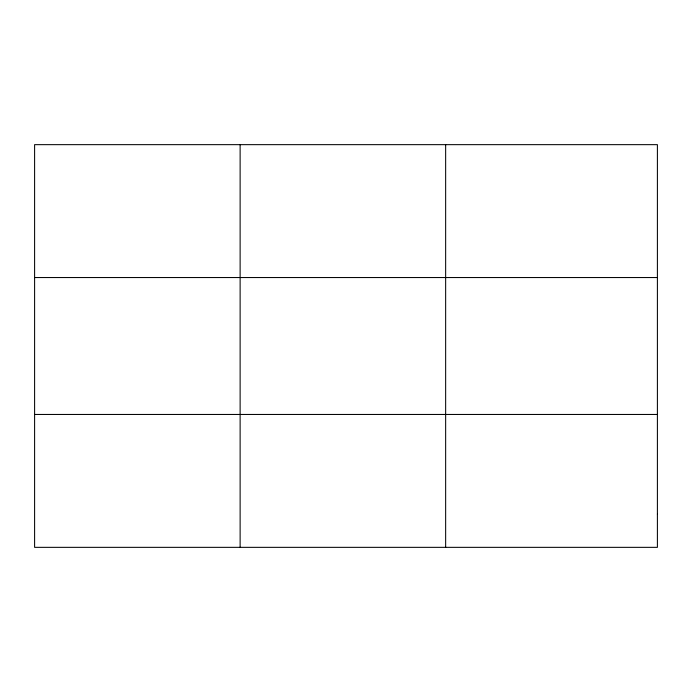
<?xml version="1.0" encoding="UTF-8"?>
<svg xmlns="http://www.w3.org/2000/svg" width="692" height="692" viewBox="0 0 692 692"><rect width="100%" height="100%" fill="white"/><g stroke="black" fill="none" stroke-linecap="round" stroke-linejoin="round"><path stroke-width="1.04" d="M240.124 144.654L240.124 547.346M445.648 144.654L445.648 547.346M34.6 277.544L657.4 277.544M34.6 414.456L657.4 414.456M657.4 514.13L657.4 547.346L34.6 547.346L34.6 144.654L657.4 144.654L657.4 514.13"/></g></svg>
